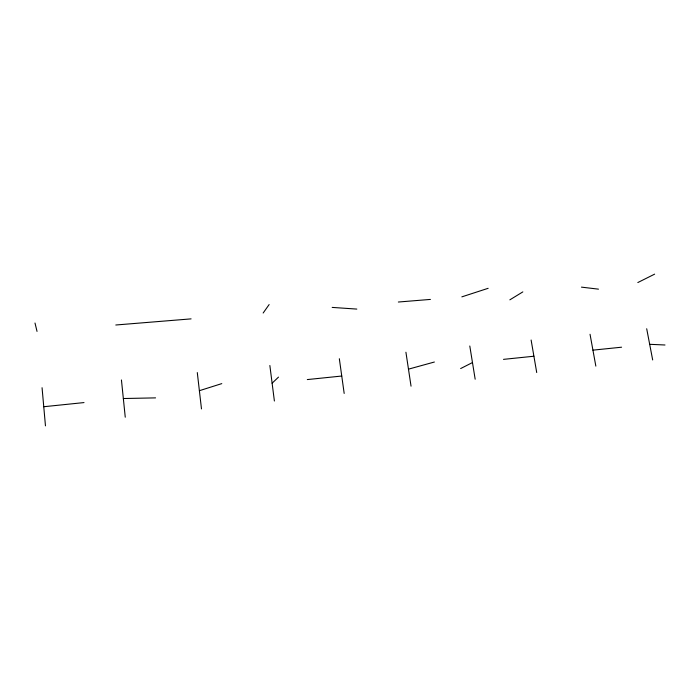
<?xml version="1.0" encoding="UTF-8"?>
<svg xmlns="http://www.w3.org/2000/svg" width="700" height="700" viewBox="0 0 700 700"><rect width="100%" height="100%" fill="white"/><g stroke="black" fill="none" stroke-linecap="round" stroke-linejoin="round"><path stroke-width="1.05" d="M263.156 313.023L269.141 304.553M272.116 383.206L278.495 377.108M509.845 299.845L522.83 291.9M460.653 368.559L472.474 362.556M637.822 282.546L654.64 274.137M461.851 296.861L488.154 288.304M199.386 390.696L221.786 383.618M408.476 369.154L434.385 362.023M43.759 406.726L84.009 402.579M307.309 379.575L341.749 376.031M503.501 359.363L533.907 356.23M592.935 350.149L621.582 347.2M115.797 325.001L191.091 318.876M398.352 302.024L430.421 299.416M123.34 398.527L155.558 397.88M649.679 344.304L665 344.995M332.176 307.405L356.825 309.085M581.446 287.131L598.474 289.152M35 323.024L37.03 331.406M646.695 328.746L652.68 359.949M590.039 334.267L595.84 366.118M531.116 340.016L536.716 372.531M469.796 346.001L475.169 379.216M405.921 352.231L411.04 386.172M339.334 358.724L344.181 393.435M269.859 365.505L274.391 401.012M197.295 372.575L201.486 408.922M121.441 379.977L125.256 417.2M42.061 387.721L45.465 425.863"/></g></svg>
